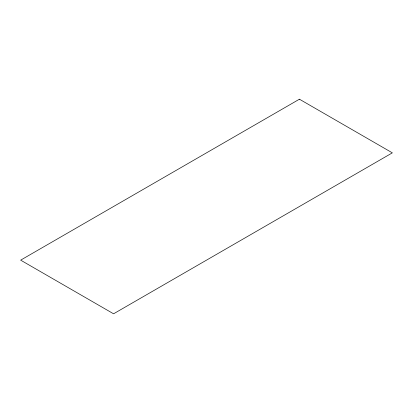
<?xml version="1.0" encoding="UTF-8"?>
<svg xmlns="http://www.w3.org/2000/svg" width="413" height="413" viewBox="0 0 413 413"><rect width="100%" height="100%" fill="white"/><g stroke="black" fill="none" stroke-linecap="round" stroke-linejoin="round"><path stroke-width="0.62" d="M299.425 99.203L20.65 260.149L113.575 313.797L392.35 152.851L299.425 99.203"/></g></svg>
